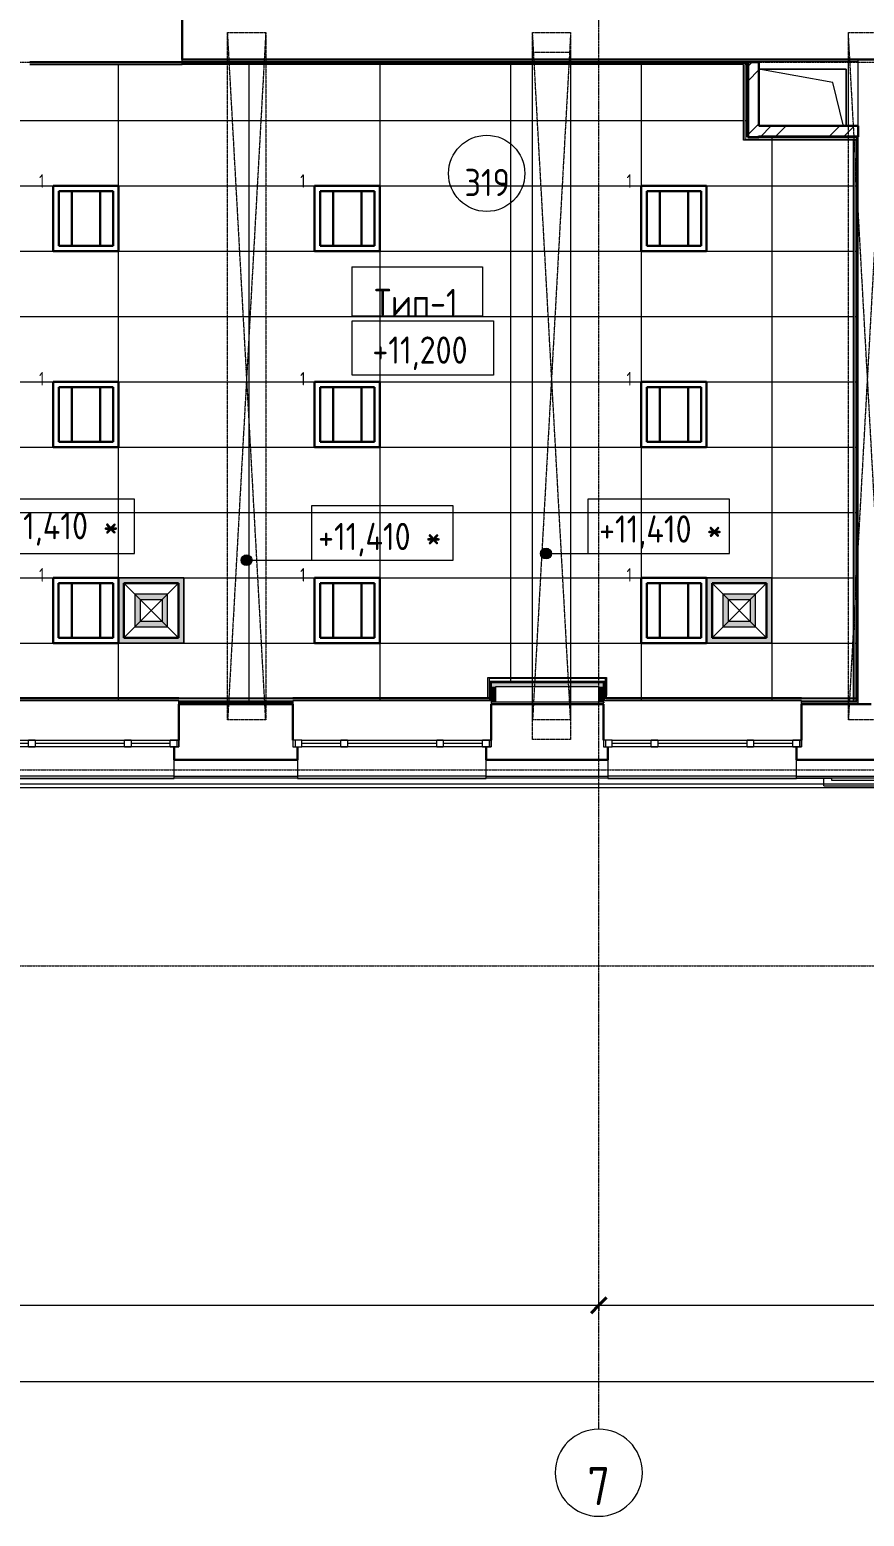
# Model space of a CAD drawing. Header units: millimetres. Extents: x -10438 to 68527, y -5058 to 44223.
# Drawn here: x 25324 to 32988, y -5058 to 8591 of the extents above; entities that cross this region are included whole.
import ezdxf

# ---------------------------------------------------------------- set-up
doc = ezdxf.new("R2010")
doc.units = ezdxf.units.MM
for name, pattern in [('ADSK_Линия сетки', [25, 20, -2.5, 0, -2.5]), ('ADSK_Штрих_ш3 п1_5', [4.5, 3, -1.5]), ('ADSK_Штрихпунктирная 2 точки_ш15 п1_5 п1_5 п1_5', [19.5, 15, -1.5, 0, -1.5, 0, -1.5])]:
    doc.linetypes.add(name, pattern=pattern)
for name, color, linetype, lineweight in [('_ Окна', 7, 'Continuous', 9), ('Аннотация', 7, 'Continuous', 20), ('Каркас', 7, 'Continuous', 18), ('Марки', 7, 'Continuous', 20), ('Марки помещений', 7, 'Continuous', 20), ('Обобщенные модели', 7, 'Continuous', 18), ('Окна', 7, 'Continuous', 9), ('Оси', 7, 'Continuous', 9), ('Отметки', 7, 'Continuous', 9), ('Потолки штриховка', 7, 'Continuous', 9), ('Размеры', 7, 'Continuous', 9), ('Размеры-100', 7, 'Continuous', 9), ('Стены внутренние', 7, 'Continuous', 18), ('Стены наружные', 7, 'Continuous', 18), ('Стены несущие', 7, 'Continuous', 30), ('Стены отделка', 7, 'Continuous', 30), ('Стены перегородки', 7, 'Continuous', 30), ('Стены штриховка', 7, 'Continuous', 9), ('Узлы', 7, 'Continuous', 18)]:
    doc.layers.add(name, color=color, linetype=linetype, lineweight=lineweight)
doc.layers.add('Линии', color=7, linetype='Continuous', lineweight=9, true_color=0x00a600)
doc.styles.add('GOST Common', font='GOST_Common.ttf', dxfattribs={"width": 0.9, "height": 350})
doc.styles.add('GOST Common_1', font='GOST_Common.ttf', dxfattribs={"width": 0.9, "height": 250})
doc.styles.add('GOST Common_2', font='GOST_Common.ttf', dxfattribs={"width": 0.9, "height": 250})
doc.styles.add('GOST Common_4', font='GOST_Common.ttf', dxfattribs={"width": 0.8, "height": 350})
doc.styles.add('GOST Common_B', font='', dxfattribs={"width": 0.9, "height": 250})
doc.styles.get('GOST Common_B').set_extended_font_data('GOST Common', bold=True)
doc.dimstyles.new('ADSK_Основной_2_5_мм_Оси', dxfattribs={"dimscale": 304.8, "dimtxt": 251.428749, "dimasz": 0.463911, "dimexe": 0.492126, "dimexo": 0.492126, "dimgap": 0.098425, "dimtad": 1, "dimrnd": 0.01, "dimdsep": 46, "dimtxsty": 'GOST Common_2', "dimblk1": 'OBLIQUE', "dimblk2": 'OBLIQUE', "dimsah": 1, "dimcen": 0.09, "dimdle": 0.492126, "dimazin": 2, "dimtfac": 1, "dimtdec": 4, "dimtix": 1, "dimtmove": 0, "dimatfit": 3, "dimfxl": 1, "dimtvp": 1, "dimtolj": 1, "dimtzin": 0, "dimlwd": 20, "dimlwe": 20, "dimarcsym": 2})
pattern_1 = [(45, (0, 0), (-381.661, 381.661), []), (45, (134.94, 0), (0, 763.322), []), (45, (-134.94, 0), (0, 763.322), [])]

# ---------------------------------------------------------------- blocks, each defined once
blk = doc.blocks.new('окно трехпол с фрамугой - 1800 и 1820х2300_h___нов_ ок15-V4-План потолков 3-го этажа')
at = {"layer": '_ Окна', "lineweight": 18}
for p, q in [((-910, 75), (-910, 135)), ((-910, 135), (-830, 135)), ((-830, 75), (-910, 75)), ((-830, 135), (-830, 75)), ((-470, 75), (-470, 135)), ((-470, 135), (-410, 135)), ((-410, 75), (-470, 75)), ((-410, 135), (-410, 75)), ((410, 75), (410, 135)), ((410, 135), (470, 135)), ((470, 75), (410, 75)), ((470, 135), (470, 75)), ((830, 135), (830, 75)), ((910, 135), (830, 135)), ((830, 75), (910, 75)), ((910, 75), (910, 135))]:
    blk.add_line(p, q, dxfattribs=at)
at = {"layer": '_ Окна'}
for p, q in [((-890, 75), (-890, 135)), ((-830, 105), (-470, 105)), ((-410, 105), (410, 105)), ((470, 105), (830, 105)), ((890, 75), (890, 135))]:
    blk.add_line(p, q, dxfattribs=at)
at = {"layer": 'Окна'}
for p, q in [((-910, 135), (-910, 75)), ((-830, 135), (-910, 135)), ((-910, 75), (-830, 75)), ((-830, 135), (-470, 135)), ((-470, 75), (-830, 75)), ((-410, 135), (-470, 135)), ((-470, 75), (-410, 75)), ((-410, 135), (410, 135)), ((410, 75), (-410, 75)), ((470, 135), (410, 135)), ((410, 75), (470, 75)), ((470, 135), (830, 135)), ((830, 75), (470, 75)), ((910, 135), (830, 135)), ((830, 75), (910, 75)), ((910, 75), (910, 135))]:
    blk.add_line(p, q, dxfattribs=at)
blk = doc.blocks.new('окно трехпол с фрамугой - 1800 и 1820х2300_h___нов_ ок15-V5-План потолков 3-го этажа')
at = {"layer": '_ Окна', "lineweight": 18}
for p, q in [((-910, 75), (-910, 135)), ((-910, 135), (-830, 135)), ((-830, 75), (-910, 75)), ((-830, 135), (-830, 75)), ((-470, 75), (-470, 135)), ((-470, 135), (-410, 135)), ((-410, 75), (-470, 75)), ((-410, 135), (-410, 75)), ((410, 75), (410, 135)), ((410, 135), (470, 135)), ((470, 75), (410, 75)), ((470, 135), (470, 75)), ((830, 135), (830, 75)), ((910, 135), (830, 135)), ((830, 75), (910, 75)), ((910, 75), (910, 135))]:
    blk.add_line(p, q, dxfattribs=at)
at = {"layer": '_ Окна'}
for p, q in [((-890, 75), (-890, 135)), ((-830, 105), (-470, 105)), ((-410, 105), (410, 105)), ((470, 105), (830, 105)), ((890, 75), (890, 135))]:
    blk.add_line(p, q, dxfattribs=at)
at = {"layer": 'Окна'}
for p, q in [((-910, 135), (-910, 75)), ((-830, 135), (-910, 135)), ((-910, 75), (-830, 75)), ((-830, 135), (-470, 135)), ((-470, 75), (-830, 75)), ((-410, 135), (-470, 135)), ((-470, 75), (-410, 75)), ((-410, 135), (410, 135)), ((410, 75), (-410, 75)), ((470, 135), (410, 135)), ((410, 75), (470, 75)), ((470, 135), (830, 135)), ((830, 75), (470, 75)), ((910, 135), (830, 135)), ((830, 75), (910, 75)), ((910, 75), (910, 135))]:
    blk.add_line(p, q, dxfattribs=at)
blk = doc.blocks.new('GM_Отверстие прямоугольное _в плите_ - Отверстие-6379425-План потолков 3-го этажа')
at = {"layer": 'Обобщенные модели'}
for p, q in [((-400, 216), (-400, -305)), ((-400, -305), (-400, 216)), ((-378, 216), (-278, -183)), ((-278, -183), (400, -305)), ((-400, -305), (400, -305)), ((400, -305), (-400, -305))]:
    blk.add_line(p, q, dxfattribs=at)
blk = doc.blocks.new('Ось сетки - Круг_Ø8 мм-8258-План потолков 3-го этажа')
at = {"layer": 'Оси', "lineweight": 20}
for start, end in [(360, 180), (180, 360)]:
    blk.add_arc((0, 0), 4, start, end, dxfattribs=at)
blk = doc.blocks.new('ADSK_Марка_Помещение_ОдноЗначение - Номер-159740-План потолков 3-го этажа')
at = {"layer": 'Марки помещений'}
blk.add_circle((0, 0), 3.5, dxfattribs=at)
blk = doc.blocks.new('DIMBLOCK12-План потолков 3-го этажа')
at = {"layer": 'Размеры-100', "lineweight": 20, "transparency": 16777216}
for p, q in [((18050, -3121), (18050, -2971)), ((30550, -3121), (30550, -2971)), ((18050, -3121), (30550, -3121)), ((18050, -3121), (18050, -3171)), ((30550, -3121), (30550, -3171))]:
    blk.add_line(p, q, dxfattribs=at)
at = {"layer": 'Размеры-100', "lineweight": 40, "transparency": 16777216}
for p, q in [((18050, -3121), (17979, -3192)), ((18050, -3121), (18120, -3050)), ((30550, -3121), (30479, -3192)), ((30550, -3121), (30620, -3050))]:
    blk.add_line(p, q, dxfattribs=at)
at = {"layer": 'Размеры-100', "color": 0, "lineweight": 20, "transparency": 16777216, "insert": (23929, -2764), "char_height": 250, "width": 889.8, "attachment_point": 1, "line_spacing_factor": 1.022761, "style": 'GOST Common_2'}
blk.add_mtext('12500', dxfattribs=at)
blk = doc.blocks.new('_Oblique')
at = {"color": 0, "linetype": 'ByBlock', "lineweight": -2}
blk.add_line((-0.5, -0.5), (0.5, 0.5), dxfattribs=at)
blk = doc.blocks.new('DIMBLOCK13-План потолков 3-го этажа')
at = {"layer": 'Размеры-100', "lineweight": 20, "transparency": 16777216}
for p, q in [((30550, -3121), (30550, -2971)), ((38450, -3121), (38450, -2971)), ((30550, -3121), (38450, -3121)), ((30550, -3121), (30550, -3171)), ((38450, -3121), (38450, -3171))]:
    blk.add_line(p, q, dxfattribs=at)
at = {"layer": 'Размеры-100', "lineweight": 40, "transparency": 16777216}
for p, q in [((30550, -3121), (30479, -3192)), ((30550, -3121), (30620, -3050)), ((38450, -3121), (38379, -3192)), ((38450, -3121), (38520, -3050))]:
    blk.add_line(p, q, dxfattribs=at)
at = {"layer": 'Размеры-100', "color": 0, "lineweight": 20, "transparency": 16777216, "insert": (34184, -2764), "char_height": 250, "width": 756.84, "attachment_point": 1, "line_spacing_factor": 1.022761, "style": 'GOST Common_2'}
blk.add_mtext('7900', dxfattribs=at)
blk = doc.blocks.new('DIMBLOCK18-План потолков 3-го этажа')
at = {"layer": 'Размеры-100', "lineweight": 20, "transparency": 16777216}
for p, q in [((-6500, -3821), (-6500, -3671)), ((55350, -3821), (55350, -3671)), ((-6650, -3821), (55500, -3821)), ((-6500, -3821), (-6500, -3871)), ((55350, -3821), (55350, -3871))]:
    blk.add_line(p, q, dxfattribs=at)
at = {"layer": 'Размеры-100', "lineweight": 40, "transparency": 16777216}
for p, q in [((-6500, -3821), (-6571, -3892)), ((-6500, -3821), (-6430, -3750)), ((55350, -3821), (55279, -3892)), ((55350, -3821), (55420, -3750))]:
    blk.add_line(p, q, dxfattribs=at)
at = {"layer": 'Размеры-100', "color": 0, "lineweight": 20, "transparency": 16777216, "insert": (24054, -3464), "char_height": 250, "width": 889.8, "attachment_point": 1, "line_spacing_factor": 1.022761, "style": 'GOST Common_2'}
blk.add_mtext('61850', dxfattribs=at)
blk = doc.blocks.new('Высотные отметки - Рамка-12095-План потолков 3-го этажа')
at = {"layer": 'Аннотация'}
for p, q in [((-6.5, 0), (-6.5, 5)), ((-6.5, 5), (6.5, 5)), ((6.5, 5), (6.5, 0)), ((6.5, 0), (-6.5, 0))]:
    blk.add_line(p, q, dxfattribs=at)
blk = doc.blocks.new('ADSK_Марка_Потолок - ADSK_Марка и Смещение от уровня-155896-План потолков 3-го этажа')
at = {"layer": 'Марки'}
for p, q in [((-6, 4.5), (-6, 0)), ((-6, 4.5), (6, 4.5)), ((6, 4.5), (6, 0)), ((-6, 0), (6, 0))]:
    blk.add_line(p, q, dxfattribs=at)

msp = doc.modelspace()

# ---------------------------------------------------------------- hatches: boundary and pattern name
at = {"layer": 'Отметки'}
h = msp.add_hatch(color=256, dxfattribs=at)
edge = h.paths.add_edge_path()
edge.add_arc((30064.97, 3781.877), 50, 0, 360)
h = msp.add_hatch(color=256, dxfattribs=at)
edge = h.paths.add_edge_path()
edge.add_arc((27315.555, 3720.688), 50, 0, 360)
at = {"layer": 'Потолки штриховка', "lineweight": 18}
h = msp.add_hatch(dxfattribs=at)
h.set_pattern_fill('FP_18', color=256, style=0, pattern_type=2)
h.set_pattern_definition([(0, (28540, 5358.23), (0, -600), []), (270, (28540, 5358.2), (-1200, -7e-14), [])])
h.paths.add_polyline_path([(32918, 2430.232), (32918, 2448.232), (32900, 2448.232), (32900, 2430.232)])
h.paths.add_polyline_path([(32918.473, 2428.232), (32920, 2428.232), (32918, 2430.232), (32918, 2428.232)])
h.paths.add_polyline_path([(24059.5, 2610.232), (24057.5, 2608.232), (24059.5, 2608.232)])
h.paths.add_polyline_path([(26775.231, 2430.232), (29549.501, 2430.232), (29549.501, 2608.232), (29551.501, 2608.569), (29551.501, 2610.232), (30601.5, 2610.232), (30601.5, 2608.232), (30603.5, 2608.232), (30603.5, 2430.232), (32890, 2430.232), (32890, 2448.232), (30611.5, 2448.232), (30611.5, 2633.232), (29541.501, 2633.232), (29541.501, 2448.232), (24894.003, 2448.232), (24894.003, 2618.232), (24077.5, 2618.232), (24077.5, 7850.642), (24087.5, 7850.642), (24087.5, 7855.642), (24432, 7855.642), (24432, 7845.642), (24087.5, 7845.642), (24087.5, 2628.232), (24904.003, 2628.232), (24904.003, 2458.232), (29531.501, 2458.232), (29531.501, 2643.232), (30621.5, 2643.232), (30621.5, 2458.232), (32890, 2458.232), (32890, 7577.642), (31880, 7577.642), (31880, 8273.238), (25009.5, 8273.238), (25009.5, 8283.238), (31908, 8283.238), (31908, 8286.238), (24409, 8286.167), (24409, 7873.642), (24059.5, 7873.642), (24059.5, 2610.232), (24884.003, 2610.232), (24884.003, 2608.232), (24886.003, 2608.232), (24886.003, 2430.232), (26694.003, 2430.232)])
h.paths.add_polyline_path([(32918, 2458.232), (32918, 7577.642), (32900, 7577.542), (32900, 2458.232)])
h.paths.add_polyline_path([(31914.696, 7587.642), (32918, 7587.642), (32918, 7605.642), (31910, 7606.642), (31910, 7607.642), (31908, 7608.695), (31908, 8273.238), (31890, 8273.238), (31890, 7587.642), (31910.584, 7587.642)])
h.paths.add_polyline_path([(32918, 7605.642), (32918.473, 7607.642), (32918, 7607.642)])
h.paths.add_polyline_path([(24309, 7973.642), (24309, 8286.238), (24059.5, 8285.833), (24059.5, 7973.642), (24245.66, 7973.642)])
h.paths.add_polyline_path([(31910, 8286.238), (31910, 8288.238), (31908, 8286.238)])
at = {"layer": 'Стены внутренние', "lineweight": 9}
h = msp.add_hatch(dxfattribs=at)
h.set_pattern_fill('FP_1', color=256, style=0, pattern_type=2)
h.set_pattern_definition(pattern_1)
h.paths.add_polyline_path([(31942.799, 7605.642), (32020, 7605.642), (32020, 8295), (31920, 8295), (31920.389, 7605.642)])
h = msp.add_hatch(dxfattribs=at)
h.set_pattern_fill('FP_1', color=256, style=0, pattern_type=2)
h.set_pattern_definition(pattern_1)
h.paths.add_polyline_path([(32020, 7607.642), (32930, 7607.642), (32930, 7707.642), (32020, 7707.642), (32020, 7617.642)])
at = {"layer": 'Стены внутренние'}
for points in [[(30388.903, 2558.232), (30591.5, 2558.232), (30591.5, 2598.232), (29561.501, 2598.232), (29561.501, 2558.232), (30291.306, 2558.232)], [(29601.501, 2418.232), (29601.501, 2558.232), (29561.501, 2558.232), (29561.501, 2418.232)], [(30591.5, 2418.232), (30591.5, 2558.232), (30551.5, 2558.232), (30551.5, 2418.232)]]:
    msp.add_hatch(color=256, dxfattribs=at).paths.add_polyline_path(points)
at = {"layer": 'Узлы', "true_color": 0x939393}
h = msp.add_hatch(color=252, dxfattribs=at)
h.paths.add_polyline_path([(26139.688, 2958.235), (26739.688, 2958.235), (26739.688, 3558.235), (26139.688, 3558.235), (26139.688, 3008.235)])
h.paths.add_polyline_path([(26189.688, 3008.235), (26189.688, 3508.235), (26689.688, 3508.235), (26689.688, 3008.235), (26413.863, 3008.235)])
h.paths.add_polyline_path([(26589.688, 3108.235), (26589.688, 3408.235), (26289.688, 3408.235), (26289.688, 3108.235), (26539.688, 3108.235)])
h.paths.add_polyline_path([(26539.688, 3158.235), (26339.688, 3158.235), (26339.688, 3358.235), (26539.688, 3358.235)])
h = msp.add_hatch(color=252, dxfattribs=at)
h.paths.add_polyline_path([(31539.688, 2958.235), (32139.688, 2958.235), (32139.688, 3558.235), (31539.688, 3558.235), (31539.688, 3008.235)])
h.paths.add_polyline_path([(31589.688, 3008.235), (31589.688, 3508.235), (32089.688, 3508.235), (32089.688, 3008.235)])
h.paths.add_polyline_path([(31689.688, 3108.235), (31989.688, 3108.235), (31989.688, 3408.235), (31689.688, 3408.235), (31689.688, 3158.235)])
h.paths.add_polyline_path([(31739.688, 3158.235), (31739.688, 3358.235), (31939.688, 3358.235), (31939.688, 3158.235)])

# ---------------------------------------------------------------- linework, layer by layer
at = {"layer": 'Каркас', "color": 8, "linetype": 'ADSK_Штрих_ш3 п1_5', "lineweight": 9, "true_color": 0x808080}
for p, q in [((32841.306, 7707.642), (32841.306, 8298.238)), ((29941.306, 2418.232), (29941.306, 2558.232)), ((30291.306, 2418.232), (30291.306, 2558.232))]:
    msp.add_line(p, q, dxfattribs=at)
at = {"layer": 'Линии', "color": 7, "linetype": 'ADSK_Штрихпунктирная 2 точки_ш15 п1_5 п1_5 п1_5'}
for p, q in [((27491.306, 2253.428), (27141.306, 8565.209)), ((27141.306, 8565.209), (27491.306, 8565.209)), ((27491.306, 8565.209), (27141.306, 2253.428)), ((27141.306, 2253.428), (27141.306, 8565.209)), ((27491.306, 8565.209), (27491.306, 2253.428)), ((30291.306, 2253.428), (29941.306, 8565.209)), ((29941.306, 8565.209), (30291.306, 8565.209)), ((30291.306, 8565.209), (29941.306, 2253.428)), ((29941.306, 2253.428), (29941.306, 8565.209)), ((30291.306, 8565.209), (30291.306, 2253.428)), ((33191.306, 2253.428), (32841.306, 8565.209)), ((32841.306, 8565.209), (33191.306, 8565.209)), ((33191.306, 8565.209), (32841.306, 2253.428)), ((32841.306, 2253.428), (32841.306, 8565.209)), ((29941.306, 8386.189), (30291.306, 8386.189)), ((29941.306, 2074.407), (29941.306, 8386.189)), ((30291.306, 8386.189), (30291.306, 2074.407)), ((27491.306, 2253.428), (27141.306, 2253.428)), ((30291.306, 2253.428), (29941.306, 2253.428)), ((33191.306, 2253.428), (32841.306, 2253.428)), ((30291.306, 2074.407), (29941.306, 2074.407))]:
    msp.add_line(p, q, dxfattribs=at)
at = {"layer": 'Линии', "color": 5, "lineweight": 30, "true_color": 0x0000ff}
for p, q in [((25540, 7158.235), (26140, 7158.235)), ((25540, 6558.235), (25540, 7158.235)), ((26090, 7108.235), (25590, 7108.235)), ((25590, 7108.235), (25590, 6608.235)), ((25710, 7108.235), (25710, 6608.235)), ((25970, 7108.235), (25970, 6608.235)), ((26090, 6608.235), (26090, 7108.235)), ((26140, 7158.235), (26140, 6558.235)), ((27940, 7158.235), (28540, 7158.235)), ((27940, 6558.235), (27940, 7158.235)), ((28490, 7108.235), (27990, 7108.235)), ((27990, 7108.235), (27990, 6608.235)), ((28110, 7108.235), (28110, 6608.235)), ((28370, 7108.235), (28370, 6608.235)), ((28490, 6608.235), (28490, 7108.235)), ((28540, 7158.235), (28540, 6558.235)), ((30940, 7158.235), (31540, 7158.235)), ((30940, 6558.235), (30940, 7158.235)), ((31490, 7108.235), (30990, 7108.235)), ((30990, 7108.235), (30990, 6608.235)), ((31110, 7108.235), (31110, 6608.235)), ((31370, 7108.235), (31370, 6608.235)), ((31490, 6608.235), (31490, 7108.235)), ((31540, 7158.235), (31540, 6558.235)), ((26140, 6558.235), (25540, 6558.235)), ((25590, 6608.235), (26090, 6608.235)), ((28540, 6558.235), (27940, 6558.235)), ((27990, 6608.235), (28490, 6608.235)), ((31540, 6558.235), (30940, 6558.235)), ((30990, 6608.235), (31490, 6608.235)), ((27940, 5358.235), (28540, 5358.235)), ((27940, 4758.235), (27940, 5358.235)), ((28540, 5358.235), (28540, 4758.235)), ((28490, 5308.235), (27990, 5308.235)), ((27990, 5308.235), (27990, 4808.235)), ((28110, 5308.235), (28110, 4808.235)), ((28370, 5308.235), (28370, 4808.235)), ((28490, 4808.235), (28490, 5308.235)), ((27990, 4808.235), (28490, 4808.235)), ((28540, 4758.235), (27940, 4758.235)), ((25539.688, 3558.235), (26139.688, 3558.235)), ((25539.688, 2958.235), (25539.688, 3558.235)), ((26139.688, 3558.235), (26139.688, 2958.235)), ((27939.688, 3558.235), (28539.688, 3558.235)), ((27939.688, 2958.235), (27939.688, 3558.235)), ((28539.688, 3558.235), (28539.688, 2958.235)), ((30939.688, 3558.235), (31539.688, 3558.235)), ((30939.688, 2958.235), (30939.688, 3558.235)), ((31539.688, 3558.235), (31539.688, 2958.235)), ((26089.688, 3508.235), (25589.688, 3508.235)), ((25589.688, 3508.235), (25589.688, 3008.235)), ((25709.688, 3508.235), (25709.688, 3008.235)), ((25969.688, 3508.235), (25969.688, 3008.235)), ((26089.688, 3008.235), (26089.688, 3508.235)), ((26689.688, 3508.235), (26189.688, 3508.235)), ((26189.688, 3508.235), (26189.688, 3008.235)), ((26689.688, 3008.235), (26689.688, 3508.235)), ((28489.688, 3508.235), (27989.688, 3508.235)), ((27989.688, 3508.235), (27989.688, 3008.235)), ((28109.688, 3508.235), (28109.688, 3008.235)), ((28369.688, 3508.235), (28369.688, 3008.235)), ((28489.688, 3008.235), (28489.688, 3508.235)), ((31489.688, 3508.235), (30989.688, 3508.235)), ((30989.688, 3508.235), (30989.688, 3008.235)), ((31109.688, 3508.235), (31109.688, 3008.235)), ((31369.688, 3508.235), (31369.688, 3008.235)), ((31489.688, 3008.235), (31489.688, 3508.235)), ((32089.688, 3508.235), (31589.688, 3508.235)), ((31589.688, 3508.235), (31589.688, 3008.235)), ((32089.688, 3008.235), (32089.688, 3508.235)), ((25589.688, 3008.235), (26089.688, 3008.235)), ((26189.688, 3008.235), (26689.688, 3008.235)), ((27989.688, 3008.235), (28489.688, 3008.235)), ((30989.688, 3008.235), (31489.688, 3008.235)), ((31589.688, 3008.235), (32089.688, 3008.235)), ((26139.688, 2958.235), (25539.688, 2958.235)), ((28539.688, 2958.235), (27939.688, 2958.235)), ((31539.688, 2958.235), (30939.688, 2958.235))]:
    msp.add_line(p, q, dxfattribs=at)
at = {"layer": 'Линии', "color": 1, "lineweight": 30, "true_color": 0xff0000}
for p, q in [((25540, 5358.235), (26140, 5358.235)), ((25540, 4758.235), (25540, 5358.235)), ((26140, 5358.235), (26140, 4758.235)), ((30940, 5358.235), (31540, 5358.235)), ((30940, 4758.235), (30940, 5358.235)), ((31540, 5358.235), (31540, 4758.235)), ((26090, 5308.235), (25590, 5308.235)), ((25590, 5308.235), (25590, 4808.235)), ((25710, 5308.235), (25710, 4808.235)), ((25970, 5308.235), (25970, 4808.235)), ((26090, 4808.235), (26090, 5308.235)), ((31490, 5308.235), (30990, 5308.235)), ((30990, 5308.235), (30990, 4808.235)), ((31110, 5308.235), (31110, 4808.235)), ((31370, 5308.235), (31370, 4808.235)), ((31490, 4808.235), (31490, 5308.235)), ((25590, 4808.235), (26090, 4808.235)), ((30990, 4808.235), (31490, 4808.235)), ((26140, 4758.235), (25540, 4758.235)), ((31540, 4758.235), (30940, 4758.235))]:
    msp.add_line(p, q, dxfattribs=at)
at = {"layer": 'Линии', "color": 7, "lineweight": 18}
for p, q in [((26139.688, 3558.235), (26739.688, 3558.235)), ((26139.688, 2958.235), (26139.688, 3558.235)), ((26739.688, 3558.235), (26739.688, 2958.235)), ((31539.688, 3558.235), (32139.688, 3558.235)), ((31539.688, 2958.235), (31539.688, 3558.235)), ((32139.688, 3558.235), (32139.688, 2958.235)), ((26189.688, 3508.235), (26689.688, 3008.235)), ((26689.688, 3508.235), (26189.688, 3008.235)), ((31589.688, 3508.235), (32089.688, 3008.235)), ((32089.688, 3508.235), (31589.688, 3008.235)), ((26739.688, 2958.235), (26139.688, 2958.235)), ((32139.688, 2958.235), (31539.688, 2958.235))]:
    msp.add_line(p, q, dxfattribs=at)
at = {"layer": 'Линии', "color": 7}
for p, q in [((26739.688, 3558.235), (26139.688, 3558.235)), ((26139.688, 3558.235), (26139.688, 2958.235)), ((26739.688, 2958.235), (26739.688, 3558.235)), ((32139.688, 3558.235), (31539.688, 3558.235)), ((31539.688, 3558.235), (31539.688, 2958.235)), ((32139.688, 2958.235), (32139.688, 3558.235)), ((26189.688, 3008.235), (26189.688, 3508.235)), ((26189.688, 3508.235), (26689.688, 3508.235)), ((26689.688, 3508.235), (26689.688, 3008.235)), ((31589.688, 3008.235), (31589.688, 3508.235)), ((31589.688, 3508.235), (32089.688, 3508.235)), ((32089.688, 3508.235), (32089.688, 3008.235)), ((26289.688, 3408.235), (26289.688, 3108.235)), ((26589.688, 3408.235), (26289.688, 3408.235)), ((26339.688, 3358.235), (26539.688, 3358.235)), ((26339.688, 3158.235), (26339.688, 3358.235)), ((26539.688, 3358.235), (26539.688, 3158.235)), ((26589.688, 3108.235), (26589.688, 3408.235)), ((31689.688, 3408.235), (31689.688, 3108.235)), ((31989.688, 3408.235), (31689.688, 3408.235)), ((31739.688, 3358.235), (31939.688, 3358.235)), ((31739.688, 3158.235), (31739.688, 3358.235)), ((31939.688, 3358.235), (31939.688, 3158.235)), ((31989.688, 3108.235), (31989.688, 3408.235)), ((26539.688, 3158.235), (26339.688, 3158.235)), ((31939.688, 3158.235), (31739.688, 3158.235)), ((26689.688, 3008.235), (26189.688, 3008.235)), ((26289.688, 3108.235), (26589.688, 3108.235)), ((32089.688, 3008.235), (31589.688, 3008.235)), ((31689.688, 3108.235), (31989.688, 3108.235)), ((26139.688, 2958.235), (26739.688, 2958.235)), ((31539.688, 2958.235), (32139.688, 2958.235))]:
    msp.add_line(p, q, dxfattribs=at)
at = {"layer": 'Оси', "linetype": 'ADSK_Линия сетки'}
for p, q in [((30549.565, -4258.205), (30549.565, 14717.605)), ((-9638.275, 8295), (56004.853, 8295)), ((-9638.275, 1795), (50122.26, 1795)), ((-9638.275, -5), (50122.26, -5))]:
    msp.add_line(p, q, dxfattribs=at)
at = {"layer": 'Отметки', "lineweight": 20}
for p, q in [((25133.871, 3781.579), (25634.733, 3781.579)), ((27315.555, 3720.688), (27986.924, 3720.688)), ((27986.924, 3720.688), (28562.383, 3720.688)), ((30064.97, 3781.877), (30597.803, 3781.877)), ((30597.803, 3781.877), (31098.665, 3781.877))]:
    msp.add_line(p, q, dxfattribs=at)
at = {"layer": 'Отметки'}
for centre in [(30064.97, 3781.877), (27315.555, 3720.688)]:
    msp.add_circle(centre, 50, dxfattribs=at)
at = {"layer": 'Стены внутренние'}
for p, q in [((25324, 8298.238), (26724, 8298.238)), ((26724, 8283.238), (25324, 8283.238)), ((25324, 8273.238), (26724, 8273.238)), ((26694.003, 2458.232), (24904.003, 2458.232)), ((29531.501, 2458.232), (27741.501, 2458.232)), ((29541.501, 2458.232), (29541.501, 2448.232)), ((30611.5, 2478.232), (30611.5, 2448.232)), ((30621.5, 2458.232), (30621.5, 2478.232)), ((32411.5, 2458.232), (30621.5, 2458.232)), ((24894.003, 2448.232), (26694.003, 2448.232)), ((27741.501, 2448.232), (29541.501, 2448.232)), ((30611.5, 2448.232), (32411.5, 2448.232))]:
    msp.add_line(p, q, dxfattribs=at)
at = {"layer": 'Стены наружные'}
for p, q in [((25324, 8286.238), (26724, 8286.238)), ((30603.5, 2430.232), (30603.5, 2478.232)), ((26694.003, 2430.232), (24886.003, 2430.232)), ((29549.501, 2430.232), (27741.501, 2430.232)), ((30591.5, 2418.232), (30603.5, 2418.232)), ((32411.5, 2430.232), (30603.5, 2430.232)), ((24757.911, 1668.232), (32616.756, 1668.232)), ((26649.003, 1738.232), (24914.003, 1738.232)), ((24914.003, 1718.232), (26649.003, 1718.232)), ((24914.003, 1717.232), (26649.003, 1717.232)), ((26649.003, 1717.232), (26649.003, 1718.232)), ((29516.501, 1738.232), (27781.501, 1738.232)), ((27781.501, 1718.232), (29516.501, 1718.232)), ((27781.501, 1718.232), (27781.501, 1717.232)), ((27781.501, 1717.232), (29516.501, 1717.232)), ((29516.501, 1717.232), (29516.501, 1718.232)), ((32366.5, 1738.232), (30631.5, 1738.232)), ((30631.5, 1718.232), (32366.5, 1718.232)), ((30631.5, 1718.232), (30631.5, 1717.232)), ((30631.5, 1717.232), (32366.5, 1717.232)), ((32366.5, 1717.232), (32366.5, 1718.232)), ((32616.756, 1648.232), (32616.756, 1718.232)), ((32616.756, 1668.232), (33177.46, 1668.232)), ((32616.756, 1648.232), (33177.46, 1648.232)), ((13034.337, 1633.232), (35706.597, 1633.232))]:
    msp.add_line(p, q, dxfattribs=at)
at = {"layer": 'Стены несущие'}
for p, q in [((26724, 8318.238), (26724, 8758.238)), ((26724, 8318.238), (32930, 8318.238)), ((31920, 8295), (32020, 8295)), ((31920, 8295), (31920, 7605.642)), ((32020, 8295), (32020, 7707.642)), ((32930, 8318.238), (33744, 8318.238)), ((32020, 7707.642), (32930, 7707.642)), ((32930, 7707.642), (32930, 7607.642)), ((32020, 7605.642), (31920, 7605.642)), ((32020, 7617.642), (32020, 7605.642)), ((32930, 7607.642), (32020, 7607.642)), ((26694.003, 2068.232), (26694.003, 2398.232)), ((26694.003, 2398.232), (27741.501, 2398.232)), ((27741.501, 2398.232), (27741.501, 2068.232)), ((29561.501, 2068.232), (29561.501, 2398.232)), ((29561.501, 2398.232), (30591.5, 2398.232)), ((30591.5, 2398.232), (30591.5, 2068.232)), ((32411.5, 2068.232), (32411.5, 2398.232)), ((33050, 2398.232), (32411.5, 2398.232)), ((26649.003, 1888.232), (26649.003, 2008.232)), ((27781.501, 2008.232), (27781.501, 1888.232)), ((29516.501, 1888.232), (29516.501, 2008.232)), ((30631.5, 2008.232), (30631.5, 1888.232)), ((32366.5, 1888.232), (32366.5, 2008.232)), ((27781.501, 1888.232), (26649.003, 1888.232)), ((30631.5, 1888.232), (29516.501, 1888.232)), ((32366.5, 1888.232), (33423.995, 1888.232))]:
    msp.add_line(p, q, dxfattribs=at)
at = {"layer": 'Стены отделка', "lineweight": 9}
for p, q in [((26724, 8286.238), (26724, 8318.238)), ((26724, 8298.238), (32930, 8298.238)), ((31908, 8286.238), (26724, 8286.238)), ((26724, 8283.238), (31908, 8283.238)), ((26724, 8273.238), (26724, 8283.238)), ((31880, 8273.238), (26724, 8273.238)), ((31880, 7577.642), (31880, 8273.238)), ((31908, 8273.238), (31890, 8273.238)), ((31890, 8273.238), (31890, 7587.642)), ((31908, 8283.238), (31908, 8286.238)), ((31908, 7607.642), (31908, 8273.238)), ((31920, 8298.238), (31920, 8295)), ((32890, 7577.642), (31880, 7577.642)), ((31890, 7587.642), (32918, 7587.642)), ((31920, 7605.642), (31910, 7605.642)), ((32020, 7617.642), (32930, 7617.642)), ((32918, 7605.642), (32020, 7605.642)), ((32890, 2430.232), (32890, 7577.642)), ((32918, 7577.642), (32900, 7577.642)), ((32900, 7577.642), (32900, 2430.232)), ((32918, 7587.642), (32918, 7605.642)), ((32918, 2458.232), (32918, 7577.642)), ((29531.501, 2643.232), (30621.5, 2643.232)), ((29531.501, 2458.232), (29531.501, 2643.232)), ((30611.5, 2633.232), (29541.501, 2633.232)), ((29541.501, 2633.232), (29541.501, 2458.232)), ((29549.501, 2430.232), (29549.501, 2608.232)), ((29551.501, 2610.232), (30601.5, 2610.232)), ((29561.501, 2598.232), (30591.5, 2598.232)), ((29561.501, 2598.232), (29561.501, 2398.232)), ((30591.5, 2398.232), (30591.5, 2598.232)), ((30603.5, 2608.232), (30603.5, 2478.232)), ((30611.5, 2478.232), (30611.5, 2633.232)), ((30621.5, 2643.232), (30621.5, 2478.232)), ((26694.003, 2448.232), (26694.003, 2458.232)), ((26694.003, 2458.232), (27741.501, 2458.232)), ((27741.501, 2458.232), (27741.501, 2448.232)), ((29541.501, 2458.232), (29531.501, 2458.232)), ((30551.5, 2558.232), (29601.501, 2558.232)), ((29601.501, 2558.232), (29601.501, 2418.232)), ((30551.5, 2418.232), (30551.5, 2558.232)), ((30603.5, 2478.232), (30591.5, 2478.232)), ((30621.5, 2478.232), (30611.5, 2478.232)), ((32411.5, 2448.232), (32411.5, 2458.232)), ((32411.5, 2458.232), (32918, 2458.232)), ((27741.501, 2448.232), (26694.003, 2448.232)), ((26694.003, 2398.232), (26694.003, 2430.232)), ((26694.003, 2430.232), (27741.501, 2430.232)), ((27150, 2418.232), (27150, 2408.232)), ((27270, 2418.232), (27150, 2418.232)), ((27150, 2408.232), (27270, 2408.232)), ((27270, 2408.232), (27270, 2418.232)), ((27741.501, 2430.232), (27741.501, 2398.232)), ((29561.501, 2430.232), (29549.501, 2430.232)), ((29601.501, 2418.232), (29561.501, 2418.232)), ((30591.5, 2418.232), (29601.501, 2418.232)), ((32918, 2448.232), (32411.5, 2448.232)), ((32411.5, 2398.232), (32411.5, 2430.232)), ((32411.5, 2430.232), (32890, 2430.232)), ((32900, 2430.232), (32918, 2430.232)), ((32918, 2430.232), (32918, 2448.232)), ((32930, 2418.232), (32920, 2418.232)), ((26649.003, 1718.232), (26649.003, 1888.232)), ((27781.501, 1888.232), (27781.501, 1718.232)), ((29516.501, 1718.232), (29516.501, 1888.232)), ((30631.5, 1888.232), (30631.5, 1718.232)), ((32366.5, 1718.232), (32366.5, 1888.232)), ((26649.003, 1738.232), (27781.501, 1738.232)), ((27781.501, 1718.232), (26649.003, 1718.232)), ((29516.501, 1738.232), (30631.5, 1738.232)), ((30631.5, 1718.232), (29516.501, 1718.232)), ((32366.5, 1738.232), (33423.995, 1738.232)), ((33423.995, 1718.232), (32366.5, 1718.232)), ((32366.5, 1718.232), (32690.405, 1718.232)), ((32690.405, 1717.232), (32366.5, 1717.232)), ((32366.5, 1717.232), (32366.5, 1717.232)), ((32690.405, 1698.232), (32690.405, 1718.232)), ((33090.405, 1698.232), (32690.405, 1698.232))]:
    msp.add_line(p, q, dxfattribs=at)
at = {"layer": 'Стены перегородки', "lineweight": 18}
for p, q in [((32930, 2395), (32930, 8318.238)), ((33050, 2395), (32930, 2395))]:
    msp.add_line(p, q, dxfattribs=at)
at = {"layer": 'Стены штриховка'}
for p, q in [((31910, 8288.238), (26724, 8288.238)), ((31920, 8283.238), (31908, 8283.238)), ((31920, 8273.238), (31908, 8273.238)), ((31910, 8283.238), (31910, 8288.238)), ((31910, 7605.642), (31910, 8273.238)), ((31908, 7605.642), (31908, 7607.642)), ((31908, 7607.642), (31920, 7607.642)), ((31910, 7605.642), (31908, 7605.642)), ((32930, 7587.642), (32918, 7587.642)), ((32930, 7577.642), (32918, 7577.642)), ((32920, 7587.642), (32920, 7607.642)), ((32920, 2458.232), (32920, 7577.642)), ((29549.501, 2608.232), (29549.501, 2610.232)), ((29549.501, 2610.232), (29551.501, 2610.232)), ((29549.501, 2608.232), (30603.5, 2608.232)), ((29551.501, 2430.232), (29551.501, 2610.232)), ((30601.5, 2610.232), (30601.5, 2478.232)), ((30601.5, 2610.232), (30603.5, 2610.232)), ((30603.5, 2610.232), (30603.5, 2608.232)), ((32930, 2458.232), (32918, 2458.232)), ((26694.003, 2428.232), (27741.501, 2428.232)), ((26694.003, 2418.232), (27150, 2418.232)), ((27270, 2418.232), (27741.501, 2418.232)), ((32411.5, 2428.232), (32890, 2428.232)), ((32920, 2418.232), (32411.5, 2418.232)), ((32890, 2418.232), (32890, 2430.232)), ((32900, 2418.232), (32900, 2430.232)), ((32900, 2428.232), (32920, 2428.232)), ((32930, 2448.232), (32918, 2448.232)), ((32920, 2428.232), (32920, 2448.232))]:
    msp.add_line(p, q, dxfattribs=at)

# ---------------------------------------------------------------- block references
at = {"layer": 'Марки', "xscale": 99.99999999999993, "yscale": 99.99999999999993, "zscale": 99.99999999999993}
msp.add_blockref('ADSK_Марка_Потолок - ADSK_Марка и Смещение от уровня-155896-План потолков 3-го этажа', (28882.02, 5965.277), dxfattribs=at)
at = {"layer": 'Марки помещений', "xscale": 99.99999999999993, "yscale": 99.99999999999993, "zscale": 99.99999999999993}
msp.add_blockref('ADSK_Марка_Помещение_ОдноЗначение - Номер-159740-План потолков 3-го этажа', (29520.055, 7272.377), dxfattribs=at)
at = {"layer": 'Обобщенные модели', "rotation": 180}
msp.add_blockref('GM_Отверстие прямоугольное _в плите_ - Отверстие-6379425-План потолков 3-го этажа', (32420, 7923.238), dxfattribs=at)
at = {"layer": 'Окна', "rotation": 180}
for name, p in [('окно трехпол с фрамугой - 1800 и 1820х2300_h___нов_ ок15-V5-План потолков 3-го этажа', (25784.003, 2143.232)), ('окно трехпол с фрамугой - 1800 и 1820х2300_h___нов_ ок15-V5-План потолков 3-го этажа', (28651.501, 2143.232)), ('окно трехпол с фрамугой - 1800 и 1820х2300_h___нов_ ок15-V4-План потолков 3-го этажа', (31501.5, 2143.232))]:
    msp.add_blockref(name, p, dxfattribs=at)
at = {"layer": 'Оси', "lineweight": 20, "xscale": 99.99999999999993, "yscale": 99.99999999999993, "zscale": 99.99999999999993}
msp.add_blockref('Ось сетки - Круг_Ø8 мм-8258-План потолков 3-го этажа', (30549.565, -4658.205), dxfattribs=at)
at = {"layer": 'Отметки', "lineweight": 20, "xscale": 99.99999999999993, "yscale": 99.99999999999993, "zscale": 99.99999999999993}
msp.add_blockref('Высотные отметки - Рамка-12095-План потолков 3-го этажа', (28934.285, 5418.582), dxfattribs=at)
at = {"layer": 'Отметки', "lineweight": 20, "extrusion": (0, 0, -1), "xscale": 99.99999999999993, "yscale": 99.99999999999993, "zscale": 99.99999999999993}
for p in [(-25634.733, 3781.579), (-31098.665, 3781.877), (-28562.383, 3720.688)]:
    msp.add_blockref('Высотные отметки - Рамка-12095-План потолков 3-го этажа', p, dxfattribs=at)

# ---------------------------------------------------------------- texts
at = {"layer": 'Аннотация', "lineweight": 9, "char_height": 125, "width": 175.5, "attachment_point": 5, "line_spacing_factor": 1.022766, "style": 'GOST Common_4'}
for insert in [(25433.837, 7202.568), (27830.983, 7202.568), (30829.668, 7202.568), (25433.837, 5386.435), (27830.983, 5386.435), (30829.668, 5386.435), (25433.837, 3586.037), (27830.983, 3586.037), (30829.668, 3586.037)]:
    msp.add_mtext('\\pt180,360,540,720,900,1080,1260,1440,1620,1800,1980,2160,2340,2520,2700,2880,3060,3240,3420,3600,3780,3960,4140,4320,4500,4680,4860,5040,5220,5400,5580,5760;1 ', dxfattribs=dict(at, insert=insert))
at = {"layer": 'Марки', "lineweight": 9, "insert": (28871.389, 6087.432), "char_height": 250, "width": 792, "attachment_point": 5, "line_spacing_factor": 1.022766, "style": 'GOST Common_B'}
msp.add_mtext('\\pt1143,2286,3429,4572,5715,6858,8001,9144,10287,11430,12573,13716,14859,16002,17145,18288,19431,20574,21717,22860,24003,25146,26289,27432,28575,29718,30861,32004,33147,34290,35433,36576;Тип-1', dxfattribs=at)
at = {"layer": 'Марки помещений', "lineweight": 9, "insert": (29524.998, 7188.795), "char_height": 250, "width": 441, "attachment_point": 5, "line_spacing_factor": 1.022766, "style": 'GOST Common_1'}
msp.add_mtext('\\pt450,900,1350,1800,2250,2700,3150,3600,4050,4500,4950,5400,5850,6300,6750,7200,7650,8100,8550,9000,9450,9900,10350,10800,11250,11700,12150,12600,13050,13500,13950,14400;319', dxfattribs=at)
at = {"layer": 'Оси', "insert": (30548.735, -4781.11), "char_height": 350, "width": 232.2, "attachment_point": 5, "line_spacing_factor": 1.022766, "style": 'GOST Common'}
msp.add_mtext('\\pt89.999,180.0015,270.0005,359.9995,449.9985,540.001,630,719.999,810.0015,900.0005,989.9995,1079.9985,1170.001,1260,1349.999,1440.0015,1530.0005,1619.9995,1709.9985,1800.001,1890,1979.999,2070.0015,2160.0005,2249.9995,2339.9985,2430.001,2520,2609.999,2700.0015,2790.0005,2879.9995;7', dxfattribs=at)
at = {"layer": 'Отметки', "lineweight": 20, "char_height": 250, "attachment_point": 1, "line_spacing_factor": 1.022761, "style": 'GOST Common_2'}
for s, insert, width in [('+11,200', (28470.409, 5775.035), 1113.30067), ('+11,410 *', (25009.528, 4162.38), 1366.73497), ('+11,410 *', (30552.131, 4131.931), 1366.73497), ('+11,410 *', (27971.982, 4063.547), 1366.73497)]:
    msp.add_mtext(s, dxfattribs=dict(at, insert=insert, width=width))

# ---------------------------------------------------------------- dimensions: what is measured, and where the dimension line sits
at = {"layer": 'Размеры', "lineweight": 20}
for base, p1, p2, override, picture, middle in [((30549.565, -3121.001), (18049.565, -3021.016), (30549.565, -3021.016), {"dimpost": '<>', "dimfxl": 12500}, 'DIMBLOCK12-План потолков 3-го этажа', (24299.565, -2966.001)), ((38449.565, -3121.001), (30549.565, -3021.016), (38449.565, -3021.016), {"dimpost": '<>', "dimfxl": 7900}, 'DIMBLOCK13-План потолков 3-го этажа', (34499.565, -2966.001)), ((55349.565, -3821.001), (-6500.435, -3721.016), (55349.565, -3721.016), {"dimpost": '<>', "dimfxl": 61850}, 'DIMBLOCK18-План потолков 3-го этажа', (24424.565, -3666.001))]:
    dim = msp.add_linear_dim(base=base, p1=p1, p2=p2, dimstyle='ADSK_Основной_2_5_мм_Оси', override=override, dxfattribs=at)
    dim.commit()
    dim.dimension.update_dxf_attribs({"geometry": picture, "text_midpoint": middle})

doc.saveas('drawing.dxf')
